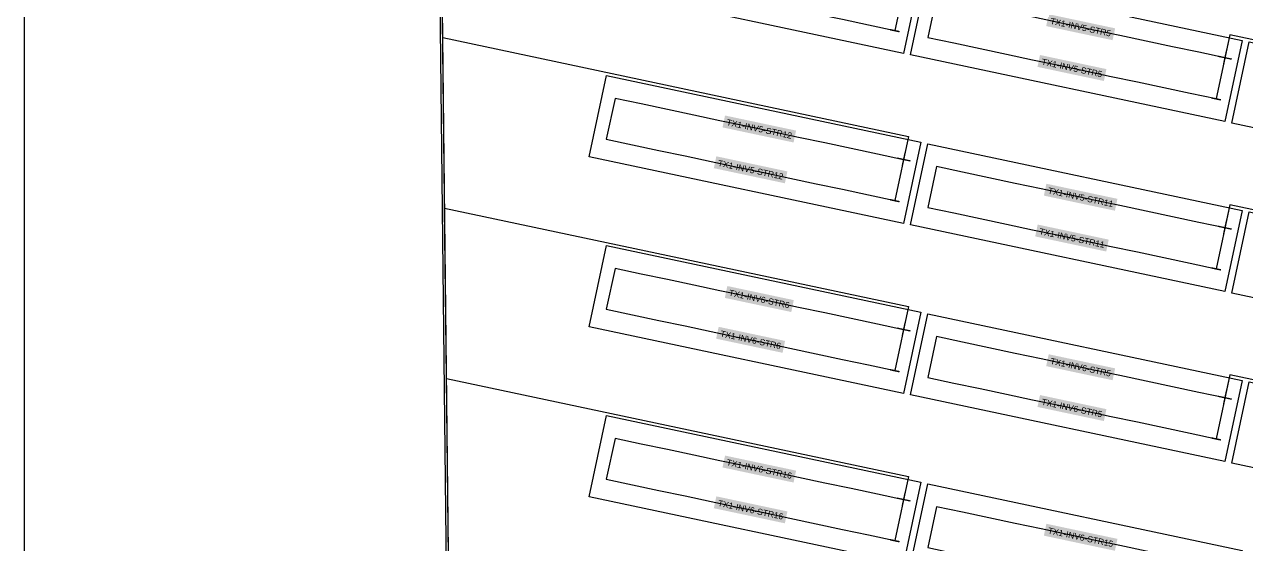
# Model space of a CAD drawing. Header units: metres. Extents: x 114 to 389, y 45 to 298.
# Drawn here: x 205.8 to 266, y 178.7 to 204.3 of the extents above; entities that cross this region are included whole.
import ezdxf

# ---------------------------------------------------------------- set-up
doc = ezdxf.new("R2010")
doc.units = ezdxf.units.M
doc.header["$MEASUREMENT"] = 0
for name, color, linetype in [('PVcase Corridor Center Line', 74, 'Continuous'), ('PVcase Polarity Symbols', 7, 'Continuous'), ('PVcase PV Modules (full frames)', 142, 'Continuous'), ('PVcase PV Modules (optimised)', 142, 'Continuous'), ('PVcase String Cables', 150, 'Continuous'), ('PVcase Stringing Numbers', 7, 'Continuous'), ('PVcase Strings', 92, 'Continuous'), ('PVcase Trenches', 7, 'Continuous')]:
    doc.layers.add(name, color=color, linetype=linetype)
doc.styles.get("Standard").update_dxf_attribs({"font": 'arial.ttf'})

# ---------------------------------------------------------------- blocks, each defined once
blk = doc.blocks.new('2P12@20DEG F FX A12 ID1 PVBlock')
at = {"layer": 'PVcase PV Modules (optimised)', "color": 0}
blk.add_polyline3d([(0, 0, 1.493), (15.51, -3.297, 1.493), (14.657, -7.308, 0), (-0.853, -4.011, 0)], close=True, dxfattribs=at)

msp = doc.modelspace()

# ---------------------------------------------------------------- linework, layer by layer
at = {"layer": 'PVcase Corridor Center Line'}
msp.add_lwpolyline([(205.773, 45), (205.773, 268.08), (240.582, 269.078), (359.098, 269.078)], dxfattribs=at)
at = {"layer": 'PVcase String Cables'}
for points in [[(385.086, 223.818), (349.861, 231.305), (349.619, 135.706), (304.568, 145.293), (226.866, 161.829), (225.812, 257.695), (225.72, 266.09), (249.385, 261.06), (249.141, 259.915)], [(385.086, 223.818), (349.861, 231.305), (349.619, 135.706), (304.568, 145.293), (226.866, 161.829), (225.812, 257.695), (225.72, 266.09), (249.385, 261.06), (248.713, 257.9)], [(385.086, 223.818), (349.861, 231.305), (349.619, 135.706), (304.568, 145.293), (226.866, 161.829), (225.812, 257.673), (249.385, 252.662), (249.141, 251.517)], [(385.086, 223.818), (349.861, 231.305), (349.619, 135.706), (304.568, 145.293), (226.866, 161.829), (225.812, 257.673), (249.385, 252.662), (248.713, 249.503)], [(385.086, 207.024), (349.819, 214.52), (349.619, 135.706), (304.568, 145.293), (226.866, 161.829), (225.997, 240.862), (225.905, 249.256), (249.385, 244.265), (249.141, 243.12)], [(385.086, 207.024), (349.819, 214.52), (349.619, 135.706), (304.568, 145.293), (226.866, 161.829), (225.997, 240.862), (225.905, 249.256), (249.385, 244.265), (248.713, 241.106)], [(385.086, 195.152), (349.789, 202.654), (349.619, 135.706), (304.568, 145.293), (226.866, 161.829), (226.128, 228.962), (225.997, 240.839), (249.385, 235.868), (249.141, 234.723)], [(385.086, 195.152), (349.789, 202.654), (349.619, 135.706), (304.568, 145.293), (226.866, 161.829), (226.128, 228.962), (225.997, 240.839), (249.385, 235.868), (248.713, 232.708)], [(385.086, 195.152), (349.789, 202.654), (349.619, 135.706), (304.568, 145.293), (226.866, 161.829), (226.128, 228.939), (249.385, 223.996), (249.141, 222.851)], [(385.086, 195.152), (349.789, 202.654), (349.619, 135.706), (304.568, 145.293), (226.866, 161.829), (226.128, 228.939), (249.385, 223.996), (248.713, 220.836)], [(385.086, 178.357), (349.746, 185.869), (349.619, 135.706), (304.568, 145.293), (226.866, 161.829), (226.313, 212.128), (226.221, 220.523), (249.385, 215.599), (249.141, 214.454)], [(385.086, 178.357), (349.746, 185.869), (349.619, 135.706), (304.568, 145.293), (226.866, 161.829), (226.313, 212.128), (226.221, 220.523), (249.385, 215.599), (248.713, 212.439)], [(385.086, 169.96), (349.725, 177.477), (349.619, 135.706), (304.568, 145.293), (226.866, 161.829), (226.405, 203.711), (226.313, 212.106), (249.385, 207.202), (249.141, 206.057)], [(385.086, 169.96), (349.725, 177.477), (349.619, 135.706), (304.568, 145.293), (226.866, 161.829), (226.405, 203.711), (226.313, 212.106), (249.385, 207.202), (248.713, 204.042)], [(385.086, 169.96), (349.725, 177.477), (349.619, 135.706), (304.568, 145.293), (226.866, 161.829), (226.406, 203.689), (249.385, 198.805), (249.141, 197.66)], [(385.086, 169.96), (349.725, 177.477), (349.619, 135.706), (304.568, 145.293), (226.866, 161.829), (226.406, 203.689), (249.385, 198.805), (248.713, 195.645)], [(385.086, 169.96), (349.725, 177.477), (349.619, 135.706), (304.647, 145.276), (304.446, 187.123), (304.405, 195.507), (265.236, 203.832), (264.565, 200.673)], [(385.086, 169.96), (349.725, 177.477), (349.619, 135.706), (304.647, 145.276), (304.446, 187.123), (304.405, 195.507), (265.236, 203.832), (264.993, 202.687)], [(385.086, 153.166), (349.682, 160.692), (349.619, 135.706), (304.568, 145.293), (226.866, 161.829), (226.59, 186.878), (226.498, 195.272), (249.385, 190.408), (249.141, 189.263)], [(385.086, 153.166), (349.682, 160.692), (349.619, 135.706), (304.568, 145.293), (226.866, 161.829), (226.59, 186.878), (226.498, 195.272), (249.385, 190.408), (248.713, 187.248)], [(385.086, 169.96), (349.725, 177.477), (349.619, 135.706), (304.647, 145.276), (304.446, 187.101), (265.236, 195.435), (264.565, 192.276)], [(385.086, 169.96), (349.725, 177.477), (349.619, 135.706), (304.647, 145.276), (304.446, 187.101), (265.236, 195.435), (264.993, 194.29)], [(385.086, 153.166), (349.682, 160.692), (349.619, 135.706), (304.568, 145.293), (226.866, 161.829), (226.591, 186.855), (249.385, 182.01), (249.141, 180.866)], [(385.086, 153.166), (349.682, 160.692), (349.619, 135.706), (304.568, 145.293), (226.866, 161.829), (226.591, 186.855), (249.385, 182.01), (248.713, 178.851)], [(385.086, 153.166), (349.682, 160.692), (349.619, 135.706), (304.647, 145.276), (304.526, 170.311), (304.486, 178.695), (265.236, 187.038), (264.565, 183.878)], [(385.086, 153.166), (349.682, 160.692), (349.619, 135.706), (304.647, 145.276), (304.526, 170.311), (304.486, 178.695), (265.236, 187.038), (264.993, 185.893)]]:
    msp.add_lwpolyline(points, dxfattribs=at)
at = {"layer": 'PVcase Strings'}
for points in [[(249.141, 206.057), (247.847, 206.332), (246.553, 206.607), (245.259, 206.882), (243.965, 207.157), (242.671, 207.432), (241.377, 207.707), (240.083, 207.982), (238.788, 208.257), (237.494, 208.532), (236.2, 208.808), (234.906, 209.083), (234.478, 207.068), (235.772, 206.793), (237.066, 206.518), (238.36, 206.243), (239.654, 205.968), (240.948, 205.692), (242.242, 205.417), (243.537, 205.142), (244.831, 204.867), (246.125, 204.592), (247.419, 204.317), (248.713, 204.042)], [(264.993, 202.687), (263.699, 202.962), (262.405, 203.238), (261.111, 203.513), (259.817, 203.788), (258.523, 204.063), (257.228, 204.338), (255.934, 204.613), (254.64, 204.888), (253.346, 205.163), (252.052, 205.438), (250.758, 205.713), (250.33, 203.698), (251.624, 203.423), (252.918, 203.148), (254.212, 202.873), (255.506, 202.598), (256.8, 202.323), (258.094, 202.048), (259.388, 201.773), (260.682, 201.498), (261.977, 201.223), (263.271, 200.948), (264.565, 200.673)], [(249.141, 197.66), (247.847, 197.935), (246.553, 198.21), (245.259, 198.485), (243.965, 198.76), (242.671, 199.035), (241.377, 199.31), (240.083, 199.585), (238.788, 199.86), (237.494, 200.135), (236.2, 200.41), (234.906, 200.685), (234.478, 198.671), (235.772, 198.396), (237.066, 198.121), (238.36, 197.845), (239.654, 197.57), (240.948, 197.295), (242.242, 197.02), (243.537, 196.745), (244.831, 196.47), (246.125, 196.195), (247.419, 195.92), (248.713, 195.645)], [(264.993, 194.29), (263.699, 194.565), (262.405, 194.84), (261.111, 195.116), (259.817, 195.391), (258.523, 195.666), (257.228, 195.941), (255.934, 196.216), (254.64, 196.491), (253.346, 196.766), (252.052, 197.041), (250.758, 197.316), (250.33, 195.301), (251.624, 195.026), (252.918, 194.751), (254.212, 194.476), (255.506, 194.201), (256.8, 193.926), (258.094, 193.651), (259.388, 193.376), (260.682, 193.101), (261.977, 192.826), (263.271, 192.551), (264.565, 192.276)], [(249.141, 189.263), (247.847, 189.538), (246.553, 189.813), (245.259, 190.088), (243.965, 190.363), (242.671, 190.638), (241.377, 190.913), (240.083, 191.188), (238.788, 191.463), (237.494, 191.738), (236.2, 192.013), (234.906, 192.288), (234.478, 190.274), (235.772, 189.999), (237.066, 189.723), (238.36, 189.448), (239.654, 189.173), (240.948, 188.898), (242.242, 188.623), (243.537, 188.348), (244.831, 188.073), (246.125, 187.798), (247.419, 187.523), (248.713, 187.248)], [(264.993, 185.893), (263.699, 186.168), (262.405, 186.443), (261.111, 186.718), (259.817, 186.993), (258.523, 187.269), (257.228, 187.544), (255.934, 187.819), (254.64, 188.094), (253.346, 188.369), (252.052, 188.644), (250.758, 188.919), (250.33, 186.904), (251.624, 186.629), (252.918, 186.354), (254.212, 186.079), (255.506, 185.804), (256.8, 185.529), (258.094, 185.254), (259.388, 184.979), (260.682, 184.704), (261.977, 184.429), (263.271, 184.153), (264.565, 183.878)], [(249.141, 180.866), (247.847, 181.141), (246.553, 181.416), (245.259, 181.691), (243.965, 181.966), (242.671, 182.241), (241.377, 182.516), (240.083, 182.791), (238.788, 183.066), (237.494, 183.341), (236.2, 183.616), (234.906, 183.891), (234.478, 181.876), (235.772, 181.601), (237.066, 181.326), (238.36, 181.051), (239.654, 180.776), (240.948, 180.501), (242.242, 180.226), (243.537, 179.951), (244.831, 179.676), (246.125, 179.401), (247.419, 179.126), (248.713, 178.851)], [(264.993, 177.496), (263.699, 177.771), (262.405, 178.046), (261.111, 178.321), (259.817, 178.596), (258.523, 178.871), (257.228, 179.147), (255.934, 179.422), (254.64, 179.697), (253.346, 179.972), (252.052, 180.247), (250.758, 180.522), (250.33, 178.507), (251.624, 178.232), (252.918, 177.957), (254.212, 177.682), (255.506, 177.407), (256.8, 177.132), (258.094, 176.857), (259.388, 176.582), (260.682, 176.307), (261.977, 176.031), (263.271, 175.756), (264.565, 175.481)]]:
    msp.add_lwpolyline(points, dxfattribs=at)
at = {"layer": 'PVcase Trenches'}
msp.add_lwpolyline([(228, 49.5), (225.5, 277)], dxfattribs=at)

# ---------------------------------------------------------------- block references
at = {"layer": 'PVcase PV Modules (full frames)', "color": 144, "true_color": 0x007ca5}
for p in [(234.481, 210.216, 0.8), (250.333, 206.847, 0.8), (266.185, 203.477, 0.8), (234.481, 201.819, 0.8), (250.333, 198.45, 0.8), (266.185, 195.08, 0.8), (234.481, 193.422, 0.8), (250.333, 190.053, 0.8), (266.185, 186.683, 0.8), (234.481, 185.025, 0.8), (250.333, 181.656, 0.8)]:
    msp.add_blockref('2P12@20DEG F FX A12 ID1 PVBlock', p, dxfattribs=at)

# ---------------------------------------------------------------- texts
at = {"layer": 'PVcase Polarity Symbols', "color": 7, "char_height": 0.7, "attachment_point": 5, "rotation": 348}
for insert in [(248.713, 204.042), (264.565, 200.673), (248.713, 195.645), (264.565, 192.276), (248.713, 187.248), (264.565, 183.878), (248.713, 178.851)]:
    msp.add_mtext('−', dxfattribs=dict(at, insert=insert))
at = {"layer": 'PVcase Polarity Symbols', "color": 1, "char_height": 0.7, "attachment_point": 5, "rotation": 348}
for insert in [(264.993, 202.687), (249.141, 197.66), (264.993, 194.29), (249.141, 189.263), (264.993, 185.893), (249.141, 180.866)]:
    msp.add_mtext('＋', dxfattribs=dict(at, insert=insert))
at = {"layer": 'PVcase Stringing Numbers', "color": 18, "true_color": 0x000000, "char_height": 0.3, "attachment_point": 5, "rotation": 348, "bg_fill": 1, "box_fill_scale": 1.5, "bg_fill_color": 7, "bg_fill_true_color": 16777215, "bg_fill_transparency": 0}
for s, insert in [('TX1-INV5-STR5', (257.876, 204.2)), ('TX1-INV5-STR5', (257.447, 202.186)), ('TX1-INV5-STR12', (242.024, 199.173)), ('TX1-INV5-STR12', (241.595, 197.158)), ('TX1-INV5-STR11', (257.876, 195.803)), ('TX1-INV5-STR11', (257.447, 193.788)), ('TX1-INV6-STR6', (242.024, 190.776)), ('TX1-INV6-STR6', (241.595, 188.761)), ('TX1-INV6-STR5', (257.876, 187.406)), ('TX1-INV6-STR5', (257.447, 185.391)), ('TX1-INV6-STR16', (242.024, 182.378)), ('TX1-INV6-STR16', (241.595, 180.364)), ('TX1-INV6-STR15', (257.876, 179.009))]:
    msp.add_mtext(s, dxfattribs=dict(at, insert=insert))

doc.saveas('drawing.dxf')
